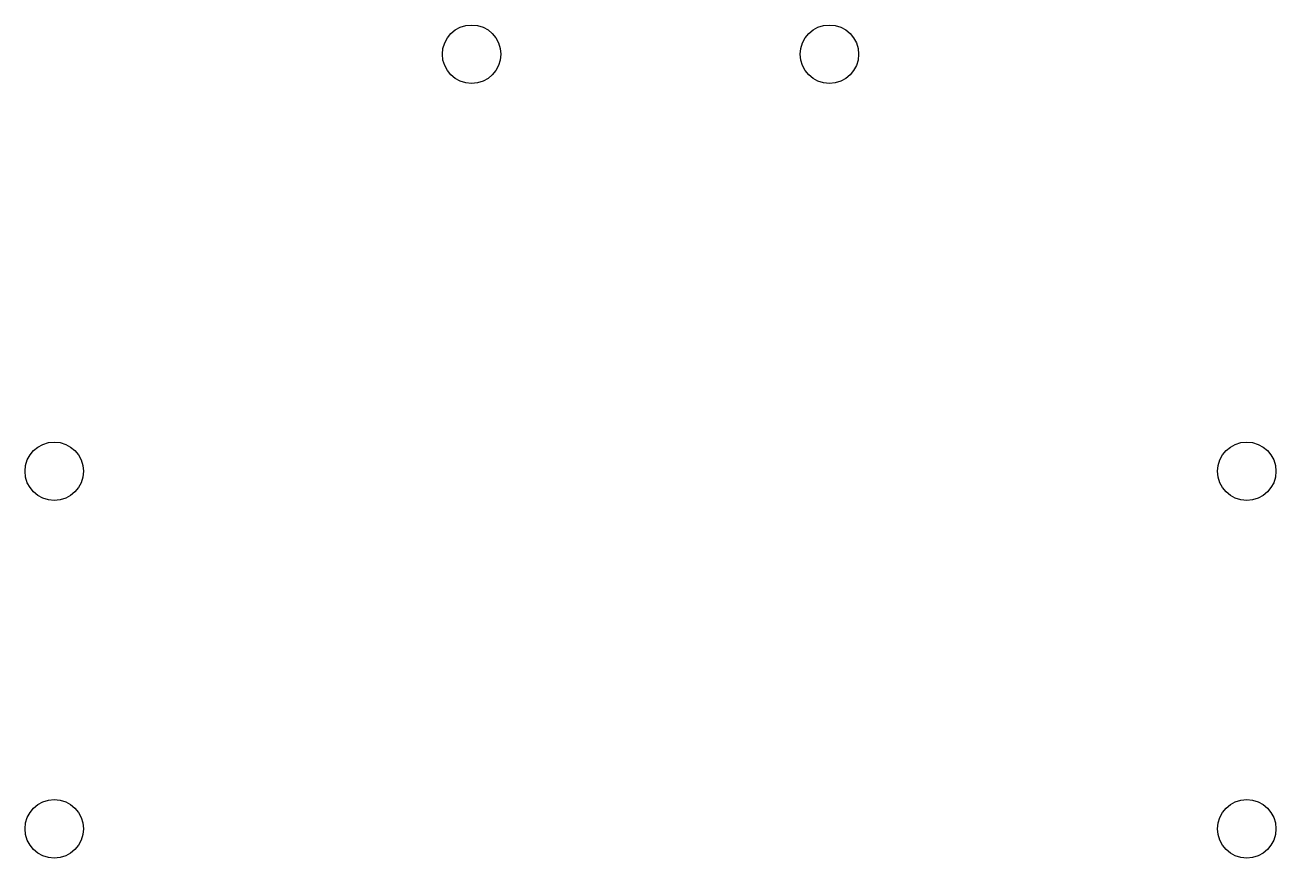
# Model space of a CAD drawing. Header units: millimetres. Extents: x -57 to -3, y 4 to 159.
# Drawn here: x -56.6 to -3.2, y 3.5 to 39.1 of the extents above.
import ezdxf

# ---------------------------------------------------------------- set-up
doc = ezdxf.new("R2010")
doc.units = ezdxf.units.MM
doc.layers.get('0').update_dxf_attribs({"linetype": 'CONTINUOUS'})

msp = doc.modelspace()

# ---------------------------------------------------------------- linework, layer by layer
for centre in [(-37.56, 37.865), (-22.278, 37.865), (-55.389, 20.036), (-4.45, 20.036), (-55.389, 4.754), (-4.45, 4.754)]:
    msp.add_circle(centre, 1.25)

doc.saveas('drawing.dxf')
